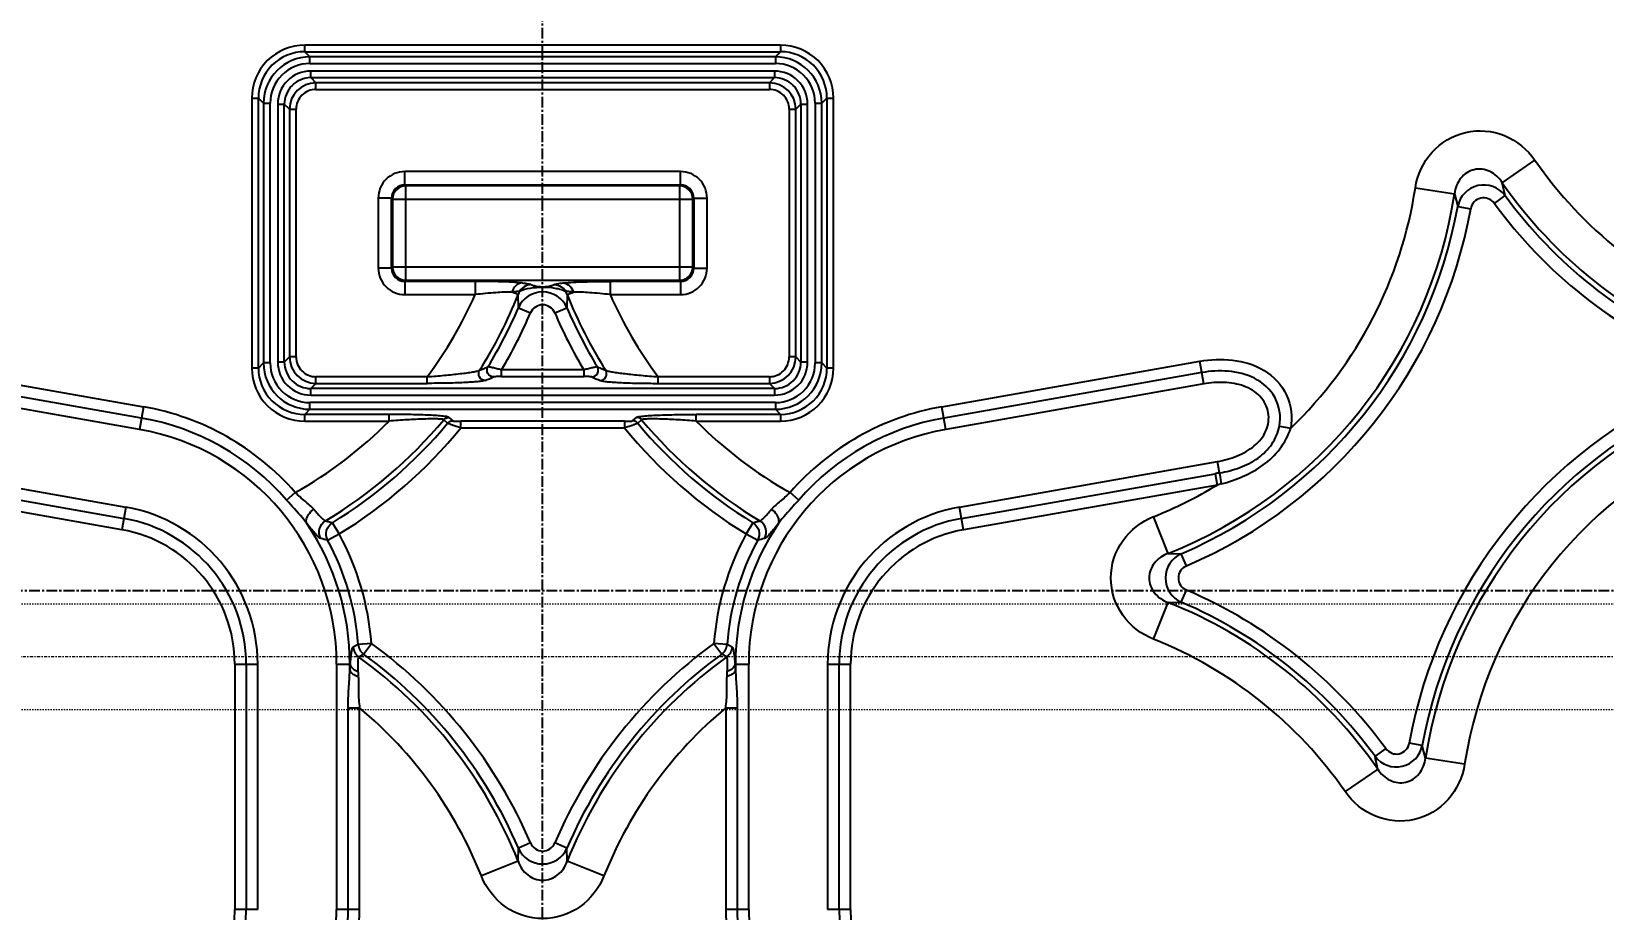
# Model space of a CAD drawing. Header units: millimetres. Extents: x 2461 to 3142, y 1660 to 2165.
# Drawn here: x 2689.6 to 2808.6, y 1905.2 to 1971.7 of the extents above; entities that cross this region are included whole.
import ezdxf

# ---------------------------------------------------------------- set-up
doc = ezdxf.new("R2010")
doc.units = ezdxf.units.MM
doc.linetypes.add('CENTER', pattern=[0.6, 0.375, -0.075, 0.075, -0.075])
doc.linetypes.add('HIDDEN', pattern=[0.2, 0.1, -0.1])
doc.layers.add('cool', color=153, linetype='HIDDEN', lineweight=9)
doc.layers.add('dim', color=82, linetype='Continuous', lineweight=9)
doc.styles.get("Standard").update_dxf_attribs({"font": 'arial.ttf'})
doc.dimstyles.new('mold', dxfattribs={"dimtxt": 8, "dimasz": 5, "dimexe": 0, "dimexo": 0, "dimgap": 0, "dimtad": 1, "dimzin": 1, "dimtxsty": 'Standard', "dimcen": 0, "dimclrd": 4, "dimclre": 4, "dimclrt": 6, "dimazin": 0, "dimtfac": 1, "dimtofl": 0, "dimtmove": 0, "dimatfit": 3, "dimfxl": 0, "dimarcsym": 0})

# ---------------------------------------------------------------- blocks, each defined once
blk = doc.blocks.new('124')
at = {"layer": 'cool', "ltscale": 0.932966}
for p, q in [((10.14, -1344.71), (401.48, -1344.71)), ((10.14, -1352.71), (401.48, -1352.71))]:
    blk.add_line(p, q, dxfattribs=at)
at = {"layer": 'cool', "color": 1, "linetype": 'CENTER', "ltscale": 0.621977}
blk.add_line((-4.19, -1348.71), (415.81, -1348.71), dxfattribs=at)
blk = doc.blocks.new('*D107')
at = {"layer": 'Defpoints', "color": 0, "transparency": 16777216}
for p in [(2731.58, 2018.35), (2944.76, 2018.35), (2728.28, 1929.35)]:
    blk.add_point(p, dxfattribs=at)
at = {"layer": 'dim', "color": 4, "lineweight": -2, "transparency": 16777216}
blk.add_line((2731.58, 2018.35), (2961.62, 2018.35), dxfattribs=at)
at = {"layer": 'dim', "color": 6, "transparency": 16777216, "insert": (2953.19, 2021.36), "char_height": 5, "attachment_point": 5}
blk.add_mtext('89,00', dxfattribs=at)
blk = doc.blocks.new('*D68')
at = {"layer": 'Defpoints', "color": 0, "transparency": 16777216}
for p in [(2728.28, 2111.46), (2728.28, 2096.52), (2728.28, 1929.35)]:
    blk.add_point(p, dxfattribs=at)
at = {"layer": 'dim', "color": 4, "lineweight": -2, "transparency": 16777216}
blk.add_line((2728.28, 2096.52), (2728.28, 2124.43), dxfattribs=at)
at = {"layer": 'dim', "color": 6, "transparency": 16777216, "insert": (2725.27, 2117.95), "char_height": 5, "attachment_point": 5, "rotation": 90}
blk.add_mtext('0,00', dxfattribs=at)
blk = doc.blocks.new('*D112')
at = {"layer": 'Defpoints', "color": 0, "transparency": 16777216}
for p in [(2762.28, 2111.46), (2763.28, 2018.35), (2728.28, 1929.35)]:
    blk.add_point(p, dxfattribs=at)
at = {"layer": 'dim', "color": 4, "lineweight": -2, "transparency": 16777216}
for p, q in [((2762.28, 2107.46), (2762.28, 2128.31)), ((2763.28, 2103.46), (2762.28, 2107.46)), ((2763.28, 2018.35), (2763.28, 2103.46))]:
    blk.add_line(p, q, dxfattribs=at)
at = {"layer": 'dim', "color": 6, "transparency": 16777216, "insert": (2759.27, 2119.89), "char_height": 5, "attachment_point": 5, "rotation": 90}
blk.add_mtext('35,00', dxfattribs=at)
blk = doc.blocks.new('*D76')
at = {"layer": 'Defpoints', "color": 0, "transparency": 16777216}
for p in [(2511.8, 2018.35), (2724.98, 2018.35), (2728.28, 1929.35)]:
    blk.add_point(p, dxfattribs=at)
at = {"layer": 'dim', "color": 4, "lineweight": -2, "transparency": 16777216}
blk.add_line((2724.98, 2018.35), (2494.94, 2018.35), dxfattribs=at)
at = {"layer": 'dim', "color": 6, "transparency": 16777216, "insert": (2503.37, 2021.36), "char_height": 5, "attachment_point": 5}
blk.add_mtext('89,00', dxfattribs=at)
blk = doc.blocks.new('*D81')
at = {"layer": 'Defpoints', "color": 0, "transparency": 16777216}
for p in [(2694.28, 2111.46), (2693.28, 2018.35), (2728.28, 1929.35)]:
    blk.add_point(p, dxfattribs=at)
at = {"layer": 'dim', "color": 4, "lineweight": -2, "transparency": 16777216}
for p, q in [((2694.28, 2107.46), (2694.28, 2128.31)), ((2693.28, 2103.46), (2694.28, 2107.46)), ((2693.28, 2018.35), (2693.28, 2103.46))]:
    blk.add_line(p, q, dxfattribs=at)
at = {"layer": 'dim', "color": 6, "transparency": 16777216, "insert": (2691.27, 2119.89), "char_height": 5, "attachment_point": 5, "rotation": 90}
blk.add_mtext('35,00', dxfattribs=at)

msp = doc.modelspace()

# ---------------------------------------------------------------- linework, layer by layer
at = {"color": 1, "linetype": 'CENTER', "ltscale": 2.176921}
for p, q in [((2728.279, 1754.352), (2728.279, 2104.352)), ((2518.279, 1929.352), (2938.279, 1929.352))]:
    msp.add_line(p, q, dxfattribs=at)
at = {"color": 7, "linetype": 'Continuous'}
for p, q in [((2710.259, 1970.177), (2710.259, 1970.679)), ((2746.298, 1970.679), (2710.259, 1970.679)), ((2746.299, 1970.679), (2746.299, 1970.177)), ((2710.259, 1970.177), (2710.65, 1969.786)), ((2710.259, 1970.177), (2746.299, 1970.177)), ((2710.65, 1969.285), (2710.65, 1969.786)), ((2745.908, 1969.786), (2710.65, 1969.786)), ((2745.908, 1969.786), (2746.299, 1970.177)), ((2745.908, 1969.786), (2745.908, 1969.285)), ((2710.65, 1969.285), (2745.907, 1969.285)), ((2710.719, 1968.213), (2710.719, 1968.714)), ((2710.719, 1968.213), (2711.111, 1967.822)), ((2710.719, 1968.213), (2745.839, 1968.213)), ((2745.838, 1968.714), (2710.72, 1968.714)), ((2745.447, 1967.822), (2745.839, 1968.213)), ((2745.839, 1968.714), (2745.839, 1968.213)), ((2711.111, 1967.32), (2711.111, 1967.822)), ((2745.447, 1967.822), (2711.111, 1967.822)), ((2711.111, 1967.32), (2745.447, 1967.32)), ((2745.447, 1967.822), (2745.447, 1967.32)), ((2706.248, 1966.668), (2706.248, 1946.206)), ((2706.248, 1966.668), (2706.75, 1966.668)), ((2706.75, 1946.206), (2706.75, 1966.668)), ((2707.141, 1966.277), (2706.75, 1966.668)), ((2707.141, 1966.277), (2707.141, 1946.597)), ((2707.141, 1966.277), (2707.642, 1966.277)), ((2707.642, 1946.597), (2707.642, 1966.277)), ((2708.213, 1966.208), (2708.213, 1946.666)), ((2708.213, 1966.208), (2708.714, 1966.208)), ((2708.714, 1946.666), (2708.714, 1966.208)), ((2709.105, 1965.817), (2708.714, 1966.208)), ((2709.105, 1965.817), (2709.105, 1947.057)), ((2709.105, 1965.817), (2709.607, 1965.817)), ((2709.607, 1947.058), (2709.607, 1965.816)), ((2746.951, 1965.817), (2747.452, 1965.817)), ((2746.951, 1965.816), (2746.951, 1947.058)), ((2747.844, 1966.208), (2747.452, 1965.817)), ((2747.452, 1947.057), (2747.452, 1965.817)), ((2747.844, 1966.208), (2747.844, 1946.666)), ((2747.844, 1966.208), (2748.345, 1966.208)), ((2748.345, 1946.666), (2748.345, 1966.208)), ((2748.915, 1966.277), (2748.915, 1946.597)), ((2748.915, 1966.277), (2749.416, 1966.277)), ((2749.808, 1966.668), (2749.416, 1966.277)), ((2749.416, 1946.597), (2749.416, 1966.277)), ((2749.808, 1966.668), (2749.808, 1946.206)), ((2749.808, 1966.668), (2750.309, 1966.668)), ((2750.309, 1946.206), (2750.309, 1966.668)), ((2717.835, 1960.095), (2717.835, 1961.097)), ((2738.723, 1961.097), (2717.835, 1961.097)), ((2738.723, 1960.095), (2738.723, 1961.097)), ((2800.961, 1960.254), (2803.427, 1961.96)), ((2717.835, 1960.095), (2717.915, 1960.015)), ((2717.835, 1960.095), (2738.723, 1960.095)), ((2717.915, 1952.859), (2717.915, 1960.015)), ((2738.643, 1960.015), (2717.915, 1960.015)), ((2738.643, 1960.015), (2738.723, 1960.095)), ((2738.643, 1960.015), (2738.643, 1952.859)), ((2794.377, 1959.874), (2797.341, 1959.42)), ((2801.165, 1959.28), (2800.961, 1960.254)), ((2715.83, 1959.092), (2715.83, 1953.782)), ((2716.832, 1959.092), (2715.83, 1959.092)), ((2716.832, 1953.782), (2716.832, 1959.092)), ((2716.912, 1959.012), (2716.832, 1959.092)), ((2716.912, 1959.012), (2716.912, 1953.862)), ((2716.912, 1959.012), (2739.645, 1959.012)), ((2739.725, 1959.092), (2739.645, 1959.012)), ((2739.645, 1953.862), (2739.645, 1959.012)), ((2739.725, 1959.092), (2739.725, 1953.782)), ((2739.725, 1959.092), (2740.728, 1959.092)), ((2740.728, 1953.782), (2740.728, 1959.092)), ((2797.341, 1959.42), (2797.584, 1958.454)), ((2800.358, 1958.69), (2801.165, 1959.28)), ((2797.584, 1958.454), (2798.568, 1958.277)), ((2716.832, 1953.782), (2715.83, 1953.782)), ((2716.832, 1953.782), (2716.912, 1953.862)), ((2739.645, 1953.862), (2716.912, 1953.862)), ((2717.915, 1952.859), (2717.835, 1952.779)), ((2717.835, 1952.779), (2717.835, 1951.777)), ((2723.171, 1952.779), (2717.835, 1952.779)), ((2717.915, 1952.859), (2738.643, 1952.859)), ((2723.171, 1952.779), (2723.171, 1951.777)), ((2733.387, 1952.779), (2733.387, 1951.777)), ((2738.723, 1952.779), (2733.387, 1952.779)), ((2738.723, 1952.779), (2738.643, 1952.859)), ((2738.723, 1952.779), (2738.723, 1951.777)), ((2739.645, 1953.862), (2739.725, 1953.782)), ((2739.725, 1953.782), (2740.728, 1953.782)), ((2717.835, 1951.777), (2723.171, 1951.777)), ((2726.421, 1951.775), (2725.954, 1951.961)), ((2726.441, 1950.78), (2726.421, 1951.775)), ((2730.136, 1951.775), (2730.116, 1950.78)), ((2730.136, 1951.775), (2730.603, 1951.961)), ((2733.387, 1951.777), (2738.722, 1951.777)), ((2726.441, 1950.78), (2727.36, 1950.387)), ((2729.198, 1950.387), (2730.116, 1950.78)), ((2708.714, 1946.666), (2709.105, 1947.057)), ((2709.607, 1947.057), (2709.105, 1947.057)), ((2747.452, 1947.057), (2746.951, 1947.057)), ((2747.452, 1947.057), (2747.844, 1946.666)), ((2697.899, 1942.422), (2678.36, 1945.867)), ((2678.511, 1946.724), (2698.05, 1943.279)), ((2706.75, 1946.206), (2706.248, 1946.206)), ((2706.75, 1946.206), (2707.141, 1946.597)), ((2707.642, 1946.597), (2707.141, 1946.597)), ((2708.714, 1946.666), (2708.213, 1946.666)), ((2711.111, 1945.052), (2711.111, 1945.554)), ((2719.535, 1945.554), (2711.111, 1945.554)), ((2719.535, 1945.052), (2719.535, 1945.554)), ((2725.162, 1945.569), (2725.162, 1946.07)), ((2731.396, 1946.07), (2725.162, 1946.07)), ((2725.162, 1945.569), (2731.396, 1945.569)), ((2731.396, 1946.07), (2731.396, 1945.569)), ((2737.022, 1945.052), (2737.022, 1945.554)), ((2745.447, 1945.554), (2737.022, 1945.554)), ((2745.447, 1945.554), (2745.447, 1945.052)), ((2748.345, 1946.666), (2747.844, 1946.666)), ((2749.416, 1946.597), (2748.915, 1946.597)), ((2749.416, 1946.597), (2749.808, 1946.206)), ((2750.309, 1946.206), (2749.808, 1946.206)), ((2758.507, 1943.279), (2778.047, 1946.724)), ((2778.198, 1945.867), (2758.658, 1942.422)), ((2778.349, 1945.01), (2778.047, 1946.724)), ((2697.748, 1941.564), (2678.209, 1945.01)), ((2711.111, 1945.052), (2710.719, 1944.661)), ((2710.719, 1944.16), (2710.719, 1944.661)), ((2745.839, 1944.661), (2710.719, 1944.661)), ((2711.111, 1945.052), (2719.535, 1945.052)), ((2737.022, 1945.052), (2745.447, 1945.052)), ((2745.839, 1944.661), (2745.447, 1945.052)), ((2745.839, 1944.661), (2745.839, 1944.16)), ((2778.349, 1945.01), (2758.809, 1941.564)), ((2698.05, 1943.279), (2697.748, 1941.564)), ((2710.65, 1943.088), (2710.65, 1943.589)), ((2745.907, 1943.589), (2710.65, 1943.589)), ((2710.719, 1944.16), (2745.838, 1944.16)), ((2745.908, 1943.589), (2745.908, 1943.088)), ((2758.809, 1941.564), (2758.507, 1943.279)), ((2710.65, 1943.088), (2710.259, 1942.697)), ((2710.259, 1942.195), (2710.259, 1942.697)), ((2716.645, 1942.697), (2710.259, 1942.697)), ((2710.259, 1942.195), (2716.645, 1942.195)), ((2710.65, 1943.088), (2745.908, 1943.088)), ((2716.645, 1942.195), (2716.645, 1942.697)), ((2721.08, 1942.03), (2720.782, 1942.295)), ((2721.166, 1942.476), (2721.464, 1942.212)), ((2722.086, 1941.679), (2722.086, 1942.18)), ((2734.472, 1942.18), (2722.086, 1942.18)), ((2734.472, 1942.18), (2734.472, 1941.679)), ((2735.094, 1942.212), (2735.391, 1942.476)), ((2735.478, 1942.03), (2735.775, 1942.295)), ((2739.912, 1942.195), (2739.912, 1942.697)), ((2746.299, 1942.697), (2739.912, 1942.697)), ((2739.912, 1942.195), (2746.298, 1942.195)), ((2746.299, 1942.697), (2745.908, 1943.088)), ((2746.299, 1942.697), (2746.299, 1942.195)), ((2722.086, 1941.679), (2734.472, 1941.679)), ((2784.076, 1941.812), (2784.931, 1941.646)), ((2677.17, 1939.122), (2696.71, 1935.677)), ((2759.847, 1935.677), (2779.387, 1939.122)), ((2779.538, 1938.264), (2779.387, 1939.122)), ((2696.408, 1933.963), (2677.203, 1937.349)), ((2677.354, 1938.206), (2696.559, 1934.82)), ((2759.999, 1934.82), (2779.204, 1938.206)), ((2779.355, 1937.349), (2760.15, 1933.963)), ((2779.204, 1938.206), (2779.355, 1937.349)), ((2708.888, 1936.212), (2709.545, 1936.783)), ((2747.669, 1936.212), (2747.013, 1936.783)), ((2696.71, 1935.677), (2696.408, 1933.963)), ((2760.15, 1933.963), (2759.847, 1935.677)), ((2775.653, 1932.164), (2774.545, 1934.951)), ((2711.994, 1933.165), (2712.873, 1933.64)), ((2712.873, 1933.64), (2712.352, 1934.492)), ((2744.206, 1934.492), (2743.684, 1933.64)), ((2743.684, 1933.64), (2744.564, 1933.165)), ((2775.653, 1932.164), (2776.648, 1932.145)), ((2777.042, 1931.226), (2776.648, 1932.145)), ((2776.648, 1928.469), (2777.042, 1929.388)), ((2774.545, 1925.663), (2775.653, 1928.45)), ((2775.653, 1928.45), (2776.648, 1928.469)), ((2715.308, 1925.347), (2714.311, 1925.272)), ((2714.719, 1924.539), (2715.308, 1925.347)), ((2741.25, 1925.347), (2741.838, 1924.539)), ((2742.246, 1925.272), (2741.25, 1925.347)), ((2714.311, 1925.272), (2713.926, 1925.067)), ((2714.34, 1924.323), (2714.719, 1924.539)), ((2742.218, 1924.323), (2741.838, 1924.539)), ((2742.631, 1925.067), (2742.246, 1925.272)), ((2704.956, 1923.775), (2704.956, 1905.182)), ((2704.956, 1923.775), (2706.697, 1923.775)), ((2705.827, 1923.775), (2705.827, 1905.182)), ((2706.697, 1905.182), (2706.697, 1923.775)), ((2712.675, 1923.775), (2712.675, 1905.182)), ((2712.675, 1923.775), (2713.675, 1923.775)), ((2713.675, 1923.331), (2713.675, 1923.775)), ((2742.849, 1923.775), (2743.882, 1923.775)), ((2742.882, 1923.775), (2742.882, 1923.331)), ((2743.882, 1905.182), (2743.882, 1923.775)), ((2749.86, 1923.775), (2749.86, 1905.182)), ((2749.86, 1923.775), (2751.601, 1923.775)), ((2750.731, 1905.182), (2750.731, 1923.775)), ((2751.601, 1905.182), (2751.601, 1923.775)), ((2713.546, 1905.182), (2713.546, 1920.469)), ((2713.546, 1920.469), (2714.416, 1920.469)), ((2714.416, 1905.182), (2714.416, 1920.469)), ((2742.141, 1920.469), (2742.141, 1905.182)), ((2742.141, 1920.469), (2743.012, 1920.469)), ((2743.012, 1920.469), (2743.012, 1905.182)), ((2792.126, 1917.385), (2791.318, 1916.796)), ((2794.9, 1917.621), (2793.916, 1917.798)), ((2795.143, 1916.656), (2794.9, 1917.621)), ((2791.523, 1915.822), (2789.057, 1914.116)), ((2798.107, 1916.202), (2795.143, 1916.656)), ((2726.421, 1908.839), (2726.441, 1909.834)), ((2727.36, 1910.227), (2726.441, 1909.834)), ((2730.116, 1909.834), (2729.198, 1910.227)), ((2730.136, 1908.839), (2730.116, 1909.834)), ((2726.421, 1908.839), (2723.635, 1907.731)), ((2732.922, 1907.731), (2730.136, 1908.839)), ((2706.697, 1905.182), (2704.956, 1905.182)), ((2714.416, 1905.182), (2712.675, 1905.182)), ((2743.882, 1905.182), (2742.141, 1905.182)), ((2751.601, 1905.182), (2749.86, 1905.182))]:
    msp.add_line(p, q, dxfattribs=at)
for centre, radius, start, end in [((2710.256, 1966.671), 4.007, 89.95243, 180.04757), ((2746.302, 1966.671), 4.007, 359.9507, 90.0493), ((2710.65, 1966.277), 3.509, 90.00535, 179.99465), ((2745.907, 1966.277), 3.509, 0.00631, 89.99369), ((2710.647, 1966.28), 3.004, 89.92999, 180.06903), ((2710.717, 1966.21), 2.504, 89.94529, 180.051), ((2745.84, 1966.21), 2.504, 359.9453, 90.05098), ((2745.911, 1966.28), 3.004, 359.92999, 90.06903), ((2711.112, 1965.815), 2.007, 90.04714, 179.95286), ((2711.109, 1965.818), 1.502, 89.94519, 180.06213), ((2745.445, 1965.815), 2.007, 0.04714, 89.95286), ((2745.449, 1965.818), 1.502, 359.94521, 90.06214), ((2829.784, 1980.19), 32.047, 214.67061, 248.30837), ((2717.921, 1959.006), 1.008, 90.33572, 179.66428), ((2738.637, 1959.006), 1.008, 0.33572, 89.66428), ((2762.7, 1964.728), 32.047, 313.92283, 351.28734), ((2799.557, 1958.074), 2.01, 36.85438, 169.10449), ((2829.784, 1980.19), 35.046, 214.6707, 248.30827), ((2762.7, 1964.728), 35.046, 291.69173, 351.28725), ((2829.784, 1980.19), 36.443, 216.15371, 246.82527), ((2829.784, 1980.19), 35.444, 216.15372, 246.82525), ((2762.7, 1964.728), 35.444, 293.17475, 349.80423), ((2762.7, 1964.728), 36.443, 293.17473, 349.80424), ((2717.921, 1953.868), 1.008, 180.33572, 269.66428), ((2738.637, 1953.868), 1.008, 270.33572, 359.66428), ((2693.858, 1964.728), 32.047, 323.2498, 336.16277), ((2693.858, 1964.728), 35.046, 327.77498, 338.30836), ((2728.79, 1950.929), 2.515, 155.01576, 160.35058), ((2728.279, 1949.967), 2.01, 23.87468, 156.12518), ((2727.772, 1950.931), 2.51, 19.6434, 24.98857), ((2762.7, 1964.728), 35.046, 201.69164, 212.22502), ((2762.7, 1964.728), 32.047, 203.83723, 216.7502), ((2693.858, 1964.728), 35.444, 328.66954, 336.82527), ((2693.858, 1964.728), 36.443, 329.20423, 336.82527), ((2762.7, 1964.728), 36.443, 203.17473, 210.79577), ((2762.7, 1964.728), 35.444, 203.17473, 211.33048), ((2711.112, 1947.059), 2.007, 180.04714, 269.95286), ((2711.109, 1947.056), 1.502, 179.94519, 270.06216), ((2745.448, 1947.056), 1.502, 269.9452, 0.06213), ((2745.445, 1947.059), 2.007, 270.04714, 359.95286), ((2710.256, 1946.203), 4.007, 179.95243, 270.04757), ((2710.65, 1946.597), 3.509, 180.00535, 269.99465), ((2710.647, 1946.594), 3.004, 179.92982, 270.06879), ((2710.717, 1946.664), 2.504, 179.94739, 270.04938), ((2679.614, 2053.717), 116.278, 292.17646, 292.32475), ((2679.159, 2054.825), 117.477, 292.32475, 292.50919), ((2777.399, 2054.825), 117.477, 247.49081, 247.67526), ((2776.944, 2053.717), 116.278, 247.67525, 247.82355), ((2745.84, 1946.664), 2.504, 269.9474, 0.04938), ((2745.911, 1946.594), 3.004, 269.92982, 0.06879), ((2745.907, 1946.597), 3.509, 270.00632, 359.99368), ((2746.302, 1946.203), 4.007, 269.9507, 0.0493), ((2679.773, 2052.896), 116.328, 292.305, 292.64606), ((2776.785, 2052.896), 116.328, 247.35394, 247.695), ((2829.784, 1911.347), 36.443, 113.17473, 169.80425), ((2694.611, 1923.775), 19.805, 41.05903, 79.99997), ((2761.946, 1923.775), 19.805, 100, 138.94058), ((2829.784, 1911.347), 35.444, 113.17475, 169.80434), ((2829.784, 1911.347), 35.046, 111.69173, 171.28737), ((2694.611, 1923.775), 18.935, 41.05903, 79.99997), ((2693.858, 1964.728), 32.047, 299.30811, 315.32219), ((2693.858, 1964.728), 35.046, 300.84714, 320.19941), ((2693.858, 1964.728), 35.444, 301.45221, 320.17861), ((2762.7, 1964.728), 35.444, 219.82139, 238.54741), ((2762.7, 1964.728), 35.046, 219.80059, 239.15248), ((2762.7, 1964.728), 32.047, 224.67781, 240.69152), ((2761.946, 1923.775), 18.935, 100, 138.94058), ((2694.611, 1923.775), 18.064, 0, 79.99997), ((2693.858, 1964.728), 36.443, 301.45221, 320.76695), ((2762.7, 1964.728), 36.443, 219.23311, 238.54609), ((2761.946, 1923.775), 18.064, 100, 180), ((2829.784, 1911.347), 32.047, 111.69163, 171.28733), ((2762.7, 1964.728), 32.047, 291.69163, 301.31208), ((2796.418, 1840.603), 99.11, 99.80601, 100.0024), ((2802.119, 1852.43), 87.917, 104.79152, 105.00607), ((2694.611, 1923.775), 12.086, 0, 80.00022), ((2761.946, 1923.775), 12.086, 100, 180), ((2694.611, 1923.775), 10.345, 0, 80.00026), ((2694.611, 1923.775), 11.215, 0, 80.00003), ((2694.611, 1923.775), 19.064, 0, 33.99377), ((2694.611, 1923.775), 20.756, 4.34338, 28.37763), ((2761.946, 1923.775), 20.756, 151.62173, 175.65475), ((2761.946, 1923.775), 19.064, 146.00584, 180), ((2761.946, 1923.775), 11.215, 100, 180), ((2761.946, 1923.775), 10.345, 100, 180), ((2686.341, 1827.636), 108.602, 76.33712, 76.62162), ((2694.611, 1923.775), 19.757, 4.34583, 28.37763), ((2761.946, 1923.775), 19.757, 151.62198, 175.65475), ((2770.331, 1827.554), 108.708, 103.4267, 103.71114), ((2777.462, 1930.307), 2.01, 113.87541, 246.12552), ((2762.7, 1895.886), 36.443, 36.1537, 66.82527), ((2762.7, 1895.886), 35.046, 34.67058, 68.30827), ((2762.7, 1895.886), 35.444, 36.1536, 66.82525), ((2693.858, 1895.886), 36.443, 23.17473, 53.94104), ((2762.7, 1895.886), 36.443, 126.05756, 156.82527), ((2762.7, 1895.886), 32.047, 34.67062, 68.30837), ((2715.319, 1925.354), 1.011, 184.64478, 233.64088), ((2693.858, 1895.886), 35.046, 21.69164, 54.23641), ((2693.858, 1895.886), 35.444, 23.17473, 53.94299), ((2762.7, 1895.886), 35.444, 126.05756, 156.82527), ((2762.7, 1895.886), 35.046, 125.76415, 158.30836), ((2741.239, 1925.353), 1.011, 306.35974, 355.35895), ((2736.982, 1921.811), 23.357, 175.17641, 176.26764), ((2729.559, 1923.849), 15.279, 182.36095, 183.73548), ((2726.981, 1923.851), 15.297, 356.26013, 357.63419), ((2721.139, 1921.927), 21.789, 3.69307, 4.86337), ((2693.858, 1895.886), 32.047, 21.69165, 50.09531), ((2762.7, 1895.886), 32.047, 129.90532, 158.30835), ((2792.927, 1918.001), 2.01, 216.85537, 349.10504), ((2728.279, 1910.647), 2.01, 203.87468, 336.12518), ((2689.586, 1905.182), 24.83, 270, 360), ((2689.586, 1905.182), 23.96, 270, 0), ((2689.586, 1905.182), 23.089, 270, 0), ((2689.586, 1905.182), 16.24, 270, 0), ((2689.586, 1905.182), 15.37, 270, 0), ((2766.971, 1905.182), 24.83, 180, 270), ((2766.971, 1905.182), 23.96, 180, 270), ((2766.971, 1905.182), 23.089, 180, 270), ((2766.971, 1905.182), 16.24, 180, 270), ((2766.971, 1905.182), 15.37, 180, 270)]:
    msp.add_arc(centre, radius, start, end, dxfattribs=at)
for points, knots in [([(2710.259, 1970.177), (2709.363, 1970.178), (2707.495, 1969.432), (2706.749, 1967.564), (2706.75, 1966.668)], [0, 0, 0, 0, 0.4999998, 1, 1, 1, 1]), ([(2749.808, 1966.668), (2749.808, 1967.564), (2749.063, 1969.432), (2747.195, 1970.178), (2746.299, 1970.177)], [0, 0, 0, 0, 0.4999998, 1, 1, 1, 1]), ([(2710.719, 1968.213), (2710.207, 1968.214), (2709.139, 1967.788), (2708.713, 1966.72), (2708.714, 1966.208)], [0, 0, 0, 0, 0.4999841, 1, 1, 1, 1]), ([(2747.844, 1966.208), (2747.844, 1966.72), (2747.419, 1967.788), (2746.35, 1968.214), (2745.839, 1968.213)], [0, 0, 0, 0, 0.4999841, 1, 1, 1, 1]), ([(2794.377, 1959.874), (2794.527, 1960.85), (2795.401, 1962.764), (2798.105, 1964.377), (2801.242, 1964.11), (2802.866, 1962.772), (2803.427, 1961.96)], [0, 0, 0, 0, 0.2502428, 0.5000343, 0.7498084, 1, 1, 1, 1]), ([(2717.835, 1961.097), (2717.574, 1961.097), (2717.047, 1960.994), (2716.38, 1960.547), (2715.933, 1959.881), (2715.83, 1959.353), (2715.83, 1959.092)], [0, 0, 0, 0, 0.2500333, 0.4999987, 0.7499667, 1, 1, 1, 1]), ([(2740.728, 1959.092), (2740.728, 1959.353), (2740.624, 1959.88), (2740.178, 1960.547), (2739.511, 1960.994), (2738.983, 1961.097), (2738.723, 1961.097)], [0, 0, 0, 0, 0.2500333, 0.4999987, 0.7499667, 1, 1, 1, 1]), ([(2800.961, 1960.254), (2800.733, 1960.609), (2800.102, 1961.212), (2798.793, 1961.391), (2797.694, 1960.657), (2797.39, 1959.839), (2797.341, 1959.42)], [0, 0, 0, 0, 0.2566754, 0.5000065, 0.7433363, 1, 1, 1, 1]), ([(2717.835, 1960.095), (2717.579, 1960.096), (2717.042, 1959.885), (2716.831, 1959.348), (2716.832, 1959.092)], [0, 0, 0, 0, 0.4999891, 1, 1, 1, 1]), ([(2739.725, 1959.092), (2739.726, 1959.348), (2739.515, 1959.885), (2738.979, 1960.096), (2738.723, 1960.095)], [0, 0, 0, 0, 0.4999891, 1, 1, 1, 1]), ([(2800.358, 1958.69), (2800.244, 1958.847), (2799.916, 1959.09), (2799.309, 1959.15), (2798.79, 1958.83), (2798.602, 1958.468), (2798.568, 1958.277)], [0, 0, 0, 0, 0.2523574, 0.5000555, 0.7477338, 1, 1, 1, 1]), ([(2715.83, 1953.782), (2715.83, 1953.521), (2715.933, 1952.994), (2716.38, 1952.327), (2717.046, 1951.88), (2717.574, 1951.777), (2717.835, 1951.777)], [0, 0, 0, 0, 0.2500333, 0.4999987, 0.7499667, 1, 1, 1, 1]), ([(2716.832, 1953.782), (2716.831, 1953.526), (2717.043, 1952.989), (2717.579, 1952.778), (2717.835, 1952.779)], [0, 0, 0, 0, 0.4999891, 1, 1, 1, 1]), ([(2726.727, 1952.656), (2726.209, 1952.708), (2725.022, 1952.761), (2723.836, 1952.779), (2723.171, 1952.779)], [0, 0, 0, 0, 0.4391272, 1, 1, 1, 1]), ([(2729.83, 1952.656), (2730.349, 1952.708), (2731.535, 1952.761), (2732.721, 1952.779), (2733.387, 1952.779)], [0, 0, 0, 0, 0.4391074, 1, 1, 1, 1]), ([(2738.722, 1951.777), (2738.983, 1951.777), (2739.511, 1951.88), (2740.177, 1952.327), (2740.624, 1952.993), (2740.728, 1953.521), (2740.728, 1953.782)], [0, 0, 0, 0, 0.2500333, 0.4999987, 0.7499667, 1, 1, 1, 1]), ([(2738.723, 1952.779), (2738.979, 1952.778), (2739.515, 1952.989), (2739.726, 1953.526), (2739.725, 1953.782)], [0, 0, 0, 0, 0.4999891, 1, 1, 1, 1]), ([(2725.954, 1951.961), (2725.549, 1951.969), (2724.618, 1951.922), (2723.692, 1951.838), (2723.171, 1951.777)], [0, 0, 0, 0, 0.4360274, 1, 1, 1, 1]), ([(2726.727, 1952.656), (2726.556, 1952.648), (2726.197, 1952.479), (2726.009, 1952.145), (2725.954, 1951.961)], [0, 0, 0, 0, 0.4710594, 1, 1, 1, 1]), ([(2726.51, 1951.992), (2726.492, 1952.006), (2726.424, 1952.01), (2726.309, 1952.004), (2726.145, 1951.984), (2726.022, 1951.969), (2725.954, 1951.961)], [0, 0, 0, 0, 0.1220908, 0.3366977, 0.6343633, 1, 1, 1, 1]), ([(2727.104, 1952.202), (2727.039, 1952.187), (2726.835, 1952.136), (2726.635, 1952.062), (2726.51, 1951.992)], [0, 0, 0, 0, 0.3194146, 1, 1, 1, 1]), ([(2726.727, 1952.656), (2726.875, 1952.641), (2727.072, 1952.62), (2727.294, 1952.574), (2727.369, 1952.551), (2727.395, 1952.535)], [0, 0, 0, 0, 0.6562774, 0.8695954, 1, 1, 1, 1]), ([(2729.453, 1952.202), (2729.3, 1952.234), (2728.525, 1952.363), (2727.721, 1952.325), (2727.104, 1952.202)], [0, 0, 0, 0, 0.1990671, 1, 1, 1, 1]), ([(2729.163, 1952.535), (2729.087, 1952.487), (2728.798, 1952.382), (2728.279, 1952.33), (2727.76, 1952.382), (2727.47, 1952.487), (2727.395, 1952.535)], [0, 0, 0, 0, 0.147747, 0.4998385, 0.8522468, 1, 1, 1, 1]), ([(2729.163, 1952.535), (2729.188, 1952.551), (2729.264, 1952.574), (2729.485, 1952.62), (2729.682, 1952.641), (2729.83, 1952.656)], [0, 0, 0, 0, 0.130374, 0.3437154, 1, 1, 1, 1]), ([(2730.047, 1951.992), (2730.013, 1952.011), (2729.825, 1952.107), (2729.62, 1952.165), (2729.453, 1952.202)], [0, 0, 0, 0, 0.1898943, 1, 1, 1, 1]), ([(2729.83, 1952.656), (2730.005, 1952.647), (2730.364, 1952.475), (2730.55, 1952.141), (2730.603, 1951.961)], [0, 0, 0, 0, 0.4821621, 1, 1, 1, 1]), ([(2730.603, 1951.961), (2730.535, 1951.969), (2730.413, 1951.984), (2730.249, 1952.004), (2730.133, 1952.01), (2730.065, 1952.006), (2730.047, 1951.992)], [0, 0, 0, 0, 0.3656238, 0.6632875, 0.8779008, 1, 1, 1, 1]), ([(2733.387, 1951.777), (2732.866, 1951.838), (2731.939, 1951.922), (2731.009, 1951.969), (2730.603, 1951.961)], [0, 0, 0, 0, 0.5639677, 1, 1, 1, 1]), ([(2729.198, 1950.387), (2729.121, 1950.565), (2728.857, 1950.875), (2728.279, 1951.07), (2727.701, 1950.875), (2727.436, 1950.565), (2727.36, 1950.387)], [0, 0, 0, 0, 0.2523573, 0.5000555, 0.7477338, 1, 1, 1, 1]), ([(2778.047, 1946.724), (2778.862, 1946.868), (2780.547, 1946.951), (2783.026, 1946.227), (2784.876, 1944.291), (2785.092, 1942.475), (2784.931, 1941.646)], [0, 0, 0, 0, 0.2468405, 0.4962617, 0.747906, 1, 1, 1, 1]), ([(2706.75, 1946.206), (2706.749, 1945.31), (2707.495, 1943.442), (2709.363, 1942.696), (2710.259, 1942.697)], [0, 0, 0, 0, 0.4999998, 1, 1, 1, 1]), ([(2708.714, 1946.666), (2708.713, 1946.154), (2709.139, 1945.086), (2710.207, 1944.66), (2710.719, 1944.661)], [0, 0, 0, 0, 0.4999841, 1, 1, 1, 1]), ([(2719.535, 1945.553), (2719.971, 1945.586), (2720.806, 1945.656), (2721.814, 1945.757), (2722.53, 1945.847), (2722.957, 1945.908), (2723.272, 1945.97), (2723.446, 1946.011), (2723.505, 1946.04)], [0, 0, 0, 0, 0.327287, 0.6281217, 0.7584599, 0.868127, 0.950718, 1, 1, 1, 1]), ([(2723.927, 1945.273), (2723.759, 1945.275), (2723.402, 1945.483), (2723.417, 1945.896), (2723.505, 1946.04)], [0, 0, 0, 0, 0.4992228, 1, 1, 1, 1]), ([(2724.56, 1945.537), (2724.393, 1945.539), (2724.038, 1945.744), (2724.048, 1946.154), (2724.133, 1946.299)], [0, 0, 0, 0, 0.4985513, 1, 1, 1, 1]), ([(2725.162, 1946.07), (2725.042, 1946.1), (2724.817, 1946.156), (2724.512, 1946.23), (2724.29, 1946.272), (2724.172, 1946.301), (2724.133, 1946.299)], [0, 0, 0, 0, 0.3516037, 0.6613591, 0.8889719, 1, 1, 1, 1]), ([(2725.162, 1945.569), (2725.034, 1945.569), (2724.857, 1945.568), (2724.658, 1945.552), (2724.583, 1945.547), (2724.56, 1945.537)], [0, 0, 0, 0, 0.6354109, 0.8725928, 1, 1, 1, 1]), ([(2732.425, 1946.299), (2732.386, 1946.3), (2732.268, 1946.273), (2732.046, 1946.23), (2731.741, 1946.156), (2731.516, 1946.1), (2731.396, 1946.07)], [0, 0, 0, 0, 0.1109113, 0.3383126, 0.6480945, 1, 1, 1, 1]), ([(2731.998, 1945.537), (2731.975, 1945.547), (2731.902, 1945.551), (2731.703, 1945.568), (2731.525, 1945.569), (2731.396, 1945.569)], [0, 0, 0, 0, 0.1218898, 0.3547258, 1, 1, 1, 1]), ([(2731.998, 1945.537), (2732.165, 1945.539), (2732.52, 1945.745), (2732.51, 1946.154), (2732.425, 1946.299)], [0, 0, 0, 0, 0.4992275, 1, 1, 1, 1]), ([(2732.63, 1945.273), (2732.799, 1945.275), (2733.156, 1945.483), (2733.141, 1945.896), (2733.053, 1946.04)], [0, 0, 0, 0, 0.4992189, 1, 1, 1, 1]), ([(2733.053, 1946.04), (2733.112, 1946.011), (2733.285, 1945.97), (2733.601, 1945.908), (2734.027, 1945.847), (2734.744, 1945.757), (2735.751, 1945.656), (2736.587, 1945.586), (2737.022, 1945.553)], [0, 0, 0, 0, 0.0492742, 0.1318448, 0.2415083, 0.3718381, 0.6727762, 1, 1, 1, 1]), ([(2745.839, 1944.661), (2746.35, 1944.66), (2747.418, 1945.086), (2747.844, 1946.154), (2747.844, 1946.666)], [0, 0, 0, 0, 0.4999841, 1, 1, 1, 1]), ([(2746.299, 1942.697), (2747.195, 1942.696), (2749.063, 1943.442), (2749.808, 1945.31), (2749.808, 1946.206)], [0, 0, 0, 0, 0.4999998, 1, 1, 1, 1]), ([(2784.076, 1941.812), (2784.215, 1942.524), (2783.979, 1944.09), (2782.286, 1945.59), (2780.222, 1946.066), (2778.856, 1945.983), (2778.198, 1945.867)], [0, 0, 0, 0, 0.2593231, 0.5150241, 0.7610163, 1, 1, 1, 1]), ([(2723.927, 1945.273), (2723.863, 1945.246), (2723.673, 1945.214), (2723.327, 1945.172), (2722.856, 1945.137), (2722.063, 1945.093), (2720.945, 1945.061), (2720.018, 1945.052), (2719.535, 1945.052)], [0, 0, 0, 0, 0.0478883, 0.1293745, 0.2384687, 0.3687837, 0.6709733, 1, 1, 1, 1]), ([(2732.63, 1945.273), (2732.695, 1945.246), (2732.885, 1945.214), (2733.231, 1945.172), (2733.701, 1945.137), (2734.495, 1945.093), (2735.613, 1945.061), (2736.539, 1945.052), (2737.022, 1945.052)], [0, 0, 0, 0, 0.0478801, 0.1293702, 0.2384635, 0.3687813, 0.6709748, 1, 1, 1, 1]), ([(2779.387, 1939.122), (2779.895, 1939.212), (2780.885, 1939.489), (2782.213, 1940.227), (2783.174, 1941.381), (2783.38, 1942.862), (2782.68, 1944.182), (2781.382, 1944.938), (2779.882, 1945.177), (2778.857, 1945.099), (2778.349, 1945.01)], [0, 0, 0, 0, 0.1313059, 0.2597053, 0.3822451, 0.4999847, 0.6177855, 0.7403182, 0.8686968, 1, 1, 1, 1]), ([(2721.166, 1942.476), (2721.151, 1942.49), (2721.094, 1942.508), (2720.989, 1942.532), (2720.834, 1942.555), (2720.55, 1942.586), (2720.115, 1942.618), (2719.519, 1942.648), (2718.851, 1942.67), (2717.885, 1942.691), (2717.145, 1942.697), (2716.645, 1942.697)], [0, 0, 0, 0, 0.0136058, 0.0378457, 0.0723663, 0.1162101, 0.2270858, 0.361146, 0.5105276, 0.6693893, 1, 1, 1, 1]), ([(2720.782, 1942.295), (2720.769, 1942.307), (2720.717, 1942.321), (2720.621, 1942.336), (2720.479, 1942.347), (2720.218, 1942.358), (2719.818, 1942.359), (2719.273, 1942.348), (2718.662, 1942.324), (2717.779, 1942.277), (2717.102, 1942.23), (2716.645, 1942.195)], [0, 0, 0, 0, 0.0131004, 0.0370123, 0.0713972, 0.115218, 0.2262034, 0.3602851, 0.5096063, 0.6684664, 1, 1, 1, 1]), ([(2720.782, 1942.295), (2720.807, 1942.325), (2720.912, 1942.425), (2721.061, 1942.476), (2721.166, 1942.476)], [0, 0, 0, 0, 0.2700574, 1, 1, 1, 1]), ([(2721.08, 1942.03), (2721.105, 1942.06), (2721.211, 1942.159), (2721.359, 1942.211), (2721.464, 1942.212)], [0, 0, 0, 0, 0.2712174, 1, 1, 1, 1]), ([(2722.085, 1941.679), (2721.966, 1941.715), (2721.742, 1941.787), (2721.438, 1941.884), (2721.227, 1941.97), (2721.108, 1942.006), (2721.08, 1942.03)], [0, 0, 0, 0, 0.3519082, 0.6640978, 0.8934076, 1, 1, 1, 1]), ([(2721.464, 1942.212), (2721.469, 1942.207), (2721.492, 1942.204), (2721.56, 1942.194), (2721.689, 1942.188), (2721.874, 1942.181), (2722.013, 1942.18), (2722.086, 1942.18)], [0, 0, 0, 0, 0.0345778, 0.1055208, 0.336407, 0.6493841, 1, 1, 1, 1]), ([(2734.472, 1942.18), (2734.545, 1942.18), (2734.683, 1942.181), (2734.868, 1942.188), (2734.998, 1942.194), (2735.065, 1942.204), (2735.089, 1942.207), (2735.094, 1942.212)], [0, 0, 0, 0, 0.3507046, 0.6636579, 0.894487, 0.9654146, 1, 1, 1, 1]), ([(2735.478, 1942.03), (2735.449, 1942.006), (2735.331, 1941.97), (2735.12, 1941.884), (2734.816, 1941.787), (2734.592, 1941.715), (2734.472, 1941.679)], [0, 0, 0, 0, 0.1066264, 0.3358375, 0.6480066, 1, 1, 1, 1]), ([(2735.478, 1942.03), (2735.453, 1942.06), (2735.347, 1942.159), (2735.199, 1942.211), (2735.094, 1942.212)], [0, 0, 0, 0, 0.2712163, 1, 1, 1, 1]), ([(2735.391, 1942.476), (2735.407, 1942.49), (2735.464, 1942.508), (2735.569, 1942.532), (2735.723, 1942.555), (2736.007, 1942.586), (2736.443, 1942.618), (2737.038, 1942.648), (2737.707, 1942.67), (2738.672, 1942.691), (2739.412, 1942.697), (2739.912, 1942.697)], [0, 0, 0, 0, 0.0136353, 0.0378497, 0.0723812, 0.1162292, 0.227084, 0.3611438, 0.5105299, 0.6693847, 1, 1, 1, 1]), ([(2735.775, 1942.295), (2735.753, 1942.321), (2735.649, 1942.42), (2735.501, 1942.476), (2735.392, 1942.476)], [0, 0, 0, 0, 0.2383004, 1, 1, 1, 1]), ([(2739.912, 1942.195), (2739.454, 1942.231), (2738.777, 1942.277), (2737.894, 1942.324), (2737.284, 1942.348), (2736.74, 1942.359), (2736.34, 1942.359), (2736.08, 1942.347), (2735.938, 1942.336), (2735.842, 1942.32), (2735.789, 1942.307), (2735.775, 1942.295)], [0, 0, 0, 0, 0.3323014, 0.4908245, 0.6395244, 0.7737814, 0.8846695, 0.9282928, 0.9626135, 0.9867139, 1, 1, 1, 1]), ([(2779.538, 1938.265), (2780.064, 1938.355), (2781.088, 1938.616), (2782.486, 1939.319), (2783.591, 1940.388), (2783.983, 1941.332), (2784.076, 1941.812)], [0, 0, 0, 0, 0.2616087, 0.5151542, 0.7597603, 1, 1, 1, 1]), ([(2779.673, 1937.434), (2780.242, 1937.57), (2781.349, 1937.966), (2782.903, 1938.806), (2784.185, 1940.038), (2784.752, 1941.09), (2784.931, 1941.646)], [0, 0, 0, 0, 0.2501419, 0.5003267, 0.7502542, 1, 1, 1, 1]), ([(2779.538, 1938.264), (2779.546, 1938.214), (2779.589, 1937.936), (2779.635, 1937.66), (2779.673, 1937.434)], [0, 0, 0, 0, 0.1829419, 1, 1, 1, 1]), ([(2710.417, 1934.433), (2710.31, 1934.579), (2709.821, 1935.19), (2709.283, 1935.759), (2708.889, 1936.212)], [0, 0, 0, 0, 0.2318149, 1, 1, 1, 1]), ([(2710.943, 1935.51), (2710.747, 1935.736), (2710.255, 1936.137), (2709.778, 1936.549), (2709.545, 1936.783)], [0, 0, 0, 0, 0.4751054, 1, 1, 1, 1]), ([(2747.013, 1936.783), (2746.779, 1936.549), (2746.303, 1936.137), (2745.811, 1935.736), (2745.615, 1935.51)], [0, 0, 0, 0, 0.5249276, 1, 1, 1, 1]), ([(2747.669, 1936.212), (2747.534, 1936.057), (2747.014, 1935.473), (2746.482, 1934.897), (2746.141, 1934.433)], [0, 0, 0, 0, 0.2631872, 1, 1, 1, 1]), ([(2710.417, 1934.433), (2710.382, 1934.505), (2710.357, 1934.756), (2710.543, 1935.156), (2710.793, 1935.403), (2710.943, 1935.51)], [0, 0, 0, 0, 0.1875228, 0.5650273, 1, 1, 1, 1]), ([(2710.943, 1935.51), (2711.044, 1935.393), (2711.227, 1935.183), (2711.474, 1934.91), (2711.659, 1934.734), (2711.777, 1934.647), (2711.827, 1934.641)], [0, 0, 0, 0, 0.3735551, 0.669001, 0.8788005, 1, 1, 1, 1]), ([(2744.73, 1934.641), (2744.78, 1934.647), (2744.898, 1934.734), (2745.083, 1934.91), (2745.331, 1935.183), (2745.513, 1935.393), (2745.615, 1935.51)], [0, 0, 0, 0, 0.1211963, 0.3309948, 0.626442, 1, 1, 1, 1]), ([(2746.141, 1934.433), (2746.175, 1934.505), (2746.2, 1934.757), (2746.014, 1935.157), (2745.765, 1935.403), (2745.615, 1935.51)], [0, 0, 0, 0, 0.1878539, 0.5655817, 1, 1, 1, 1]), ([(2774.545, 1925.663), (2773.628, 1926.028), (2771.958, 1927.31), (2770.994, 1930.307), (2771.959, 1933.305), (2773.628, 1934.586), (2774.545, 1934.951)], [0, 0, 0, 0, 0.2502428, 0.5000343, 0.7498084, 1, 1, 1, 1]), ([(2711.469, 1933.291), (2711.411, 1933.305), (2711.276, 1933.419), (2711.056, 1933.648), (2710.761, 1934.004), (2710.54, 1934.279), (2710.417, 1934.433)], [0, 0, 0, 0, 0.1150435, 0.3221702, 0.6201147, 1, 1, 1, 1]), ([(2711.469, 1933.291), (2711.348, 1933.51), (2711.276, 1934.064), (2711.613, 1934.51), (2711.827, 1934.64)], [0, 0, 0, 0, 0.4999998, 1, 1, 1, 1]), ([(2711.994, 1933.165), (2711.879, 1933.383), (2711.815, 1933.925), (2712.143, 1934.362), (2712.351, 1934.492)], [0, 0, 0, 0, 0.4998894, 1, 1, 1, 1]), ([(2744.206, 1934.492), (2744.414, 1934.362), (2744.743, 1933.925), (2744.678, 1933.382), (2744.564, 1933.165)], [0, 0, 0, 0, 0.4998921, 1, 1, 1, 1]), ([(2745.088, 1933.291), (2745.209, 1933.511), (2745.281, 1934.065), (2744.944, 1934.51), (2744.73, 1934.641)], [0, 0, 0, 0, 0.5000137, 1, 1, 1, 1]), ([(2746.141, 1934.433), (2746.017, 1934.279), (2745.797, 1934.005), (2745.501, 1933.648), (2745.281, 1933.419), (2745.146, 1933.305), (2745.088, 1933.291)], [0, 0, 0, 0, 0.3798874, 0.6778293, 0.8849541, 1, 1, 1, 1]), ([(2775.653, 1932.164), (2775.256, 1932.022), (2774.527, 1931.543), (2774.059, 1930.307), (2774.527, 1929.071), (2775.256, 1928.592), (2775.653, 1928.45)], [0, 0, 0, 0, 0.2566754, 0.5000065, 0.7433363, 1, 1, 1, 1]), ([(2777.042, 1931.226), (2776.863, 1931.15), (2776.553, 1930.885), (2776.358, 1930.307), (2776.554, 1929.729), (2776.863, 1929.465), (2777.042, 1929.388)], [0, 0, 0, 0, 0.2523574, 0.5000555, 0.7477338, 1, 1, 1, 1]), ([(2713.708, 1923.775), (2713.724, 1923.942), (2713.751, 1924.245), (2713.794, 1924.636), (2713.838, 1924.891), (2713.883, 1925.019), (2713.911, 1925.06), (2713.926, 1925.067)], [0, 0, 0, 0, 0.3820904, 0.6874533, 0.8956601, 0.9608591, 1, 1, 1, 1]), ([(2714.34, 1924.323), (2714.327, 1924.318), (2714.305, 1924.282), (2714.282, 1924.172), (2714.272, 1923.954), (2714.276, 1923.62), (2714.286, 1923.362), (2714.292, 1923.219)], [0, 0, 0, 0, 0.0372106, 0.1001976, 0.308682, 0.6150759, 1, 1, 1, 1]), ([(2742.265, 1923.219), (2742.271, 1923.362), (2742.281, 1923.62), (2742.285, 1923.954), (2742.276, 1924.171), (2742.252, 1924.282), (2742.23, 1924.317), (2742.218, 1924.323)], [0, 0, 0, 0, 0.3849181, 0.6913278, 0.8998192, 0.9627986, 1, 1, 1, 1]), ([(2742.631, 1925.067), (2742.647, 1925.06), (2742.675, 1925.018), (2742.719, 1924.89), (2742.763, 1924.636), (2742.807, 1924.245), (2742.834, 1923.942), (2742.849, 1923.775)], [0, 0, 0, 0, 0.0393512, 0.1044674, 0.3124802, 0.6177366, 1, 1, 1, 1]), ([(2713.546, 1920.469), (2713.546, 1920.952), (2713.579, 1921.907), (2713.659, 1922.859), (2713.675, 1923.331)], [0, 0, 0, 0, 0.5054104, 1, 1, 1, 1]), ([(2713.675, 1923.331), (2713.683, 1923.28), (2713.752, 1923.136), (2713.979, 1922.962), (2714.192, 1922.883), (2714.312, 1922.853)], [0, 0, 0, 0, 0.188276, 0.5533464, 1, 1, 1, 1]), ([(2713.708, 1923.775), (2713.724, 1923.652), (2713.901, 1923.407), (2714.146, 1923.269), (2714.292, 1923.219)], [0, 0, 0, 0, 0.4443095, 1, 1, 1, 1]), ([(2742.882, 1923.331), (2742.874, 1923.279), (2742.805, 1923.136), (2742.579, 1922.961), (2742.366, 1922.883), (2742.246, 1922.853)], [0, 0, 0, 0, 0.1882756, 0.5533415, 1, 1, 1, 1]), ([(2742.849, 1923.775), (2742.834, 1923.652), (2742.656, 1923.407), (2742.411, 1923.269), (2742.265, 1923.219)], [0, 0, 0, 0, 0.4456931, 1, 1, 1, 1]), ([(2742.882, 1923.331), (2742.898, 1922.859), (2742.979, 1921.907), (2743.012, 1920.952), (2743.012, 1920.469)], [0, 0, 0, 0, 0.4945904, 1, 1, 1, 1]), ([(2714.312, 1922.853), (2714.336, 1922.471), (2714.301, 1921.674), (2714.357, 1920.878), (2714.416, 1920.469)], [0, 0, 0, 0, 0.4815479, 1, 1, 1, 1]), ([(2742.141, 1920.469), (2742.2, 1920.878), (2742.257, 1921.674), (2742.221, 1922.47), (2742.246, 1922.853)], [0, 0, 0, 0, 0.518448, 1, 1, 1, 1]), ([(2792.126, 1917.385), (2792.24, 1917.229), (2792.567, 1916.986), (2793.174, 1916.926), (2793.694, 1917.246), (2793.882, 1917.607), (2793.916, 1917.798)], [0, 0, 0, 0, 0.2522661, 0.4999444, 0.7476423, 1, 1, 1, 1]), ([(2798.107, 1916.202), (2797.957, 1915.226), (2797.083, 1913.311), (2794.379, 1911.699), (2791.242, 1911.966), (2789.618, 1913.304), (2789.057, 1914.116)], [0, 0, 0, 0, 0.2502416, 0.5000314, 0.7498079, 1, 1, 1, 1]), ([(2791.523, 1915.822), (2791.505, 1915.905), (2791.437, 1916.229), (2791.369, 1916.554), (2791.319, 1916.796)], [0, 0, 0, 0, 0.2554701, 1, 1, 1, 1]), ([(2791.523, 1915.822), (2791.75, 1915.466), (2792.382, 1914.864), (2793.691, 1914.685), (2794.79, 1915.419), (2795.094, 1916.237), (2795.143, 1916.656)], [0, 0, 0, 0, 0.2566632, 0.4999922, 0.7433235, 1, 1, 1, 1]), ([(2727.36, 1910.227), (2727.436, 1910.049), (2727.701, 1909.739), (2728.279, 1909.544), (2728.857, 1909.739), (2729.121, 1910.049), (2729.198, 1910.227)], [0, 0, 0, 0, 0.2523573, 0.5000555, 0.7477338, 1, 1, 1, 1]), ([(2726.421, 1908.839), (2726.563, 1908.441), (2727.043, 1907.713), (2728.279, 1907.244), (2729.514, 1907.713), (2729.994, 1908.441), (2730.136, 1908.839)], [0, 0, 0, 0, 0.2566763, 0.5000073, 0.7433365, 1, 1, 1, 1]), ([(2732.922, 1907.731), (2732.557, 1906.813), (2731.276, 1905.144), (2728.278, 1904.18), (2725.281, 1905.144), (2724, 1906.813), (2723.635, 1907.731)], [0, 0, 0, 0, 0.2502428, 0.5000343, 0.7498084, 1, 1, 1, 1])]:
    msp.add_open_spline(points, degree=3, knots=knots, dxfattribs=at)
for points in [[(2727.395, 1952.535), (2727.049, 1952.532), (2726.67, 1952.298), (2726.51, 1951.992)], [(2729.163, 1952.535), (2729.509, 1952.532), (2729.887, 1952.298), (2730.047, 1951.992)], [(2711.827, 1934.64), (2711.902, 1934.615), (2711.979, 1934.593), (2712.057, 1934.574)], [(2712.057, 1934.574), (2712.156, 1934.552), (2712.255, 1934.526), (2712.351, 1934.492)], [(2744.206, 1934.492), (2744.302, 1934.526), (2744.401, 1934.552), (2744.501, 1934.574)], [(2744.501, 1934.574), (2744.578, 1934.593), (2744.655, 1934.615), (2744.73, 1934.641)], [(2713.927, 1925.067), (2713.947, 1924.784), (2714.11, 1924.49), (2714.34, 1924.323)], [(2742.631, 1925.067), (2742.61, 1924.784), (2742.447, 1924.49), (2742.218, 1924.323)]]:
    msp.add_open_spline(points, degree=3, dxfattribs=at)

# ---------------------------------------------------------------- block references
msp.add_blockref('124', (2522.467, 3273.061))

# ---------------------------------------------------------------- dimensions: what is measured, and where the dimension line sits
at = {"layer": 'dim'}
for feature_location, offset, dtype, origin, picture, middle in [((2693.279, 2018.355), (1, 93.108), 1, (2728.279, 1929.352), '*D81', (2691.274, 2119.889)), ((2763.279, 2018.355), (-1, 93.108), 1, (2728.279, 1929.352), '*D112', (2759.274, 2119.889)), ((2728.278799184, 2096.52266837), (0, 14.940100621), 1, (2728.278799184, 1929.352005415), '*D68', (2725.274024287, 2117.948103233)), ((2724.979, 2018.355), (-213.177, 0), 0, (2728.279, 1929.352), '*D76', (2503.37, 2021.359)), ((2731.579, 2018.355), (213.177, 0), 0, (2728.279, 1929.352), '*D107', (2953.187, 2021.359))]:
    dim = msp.add_ordinate_dim(feature_location=feature_location, offset=offset, dtype=dtype, origin=origin, dimstyle='mold', override={"dimtxt": 5, "dimasz": 2}, dxfattribs=at)
    dim.commit()
    dim.dimension.update_dxf_attribs({"geometry": picture, "text_midpoint": middle})

doc.saveas('drawing.dxf')
